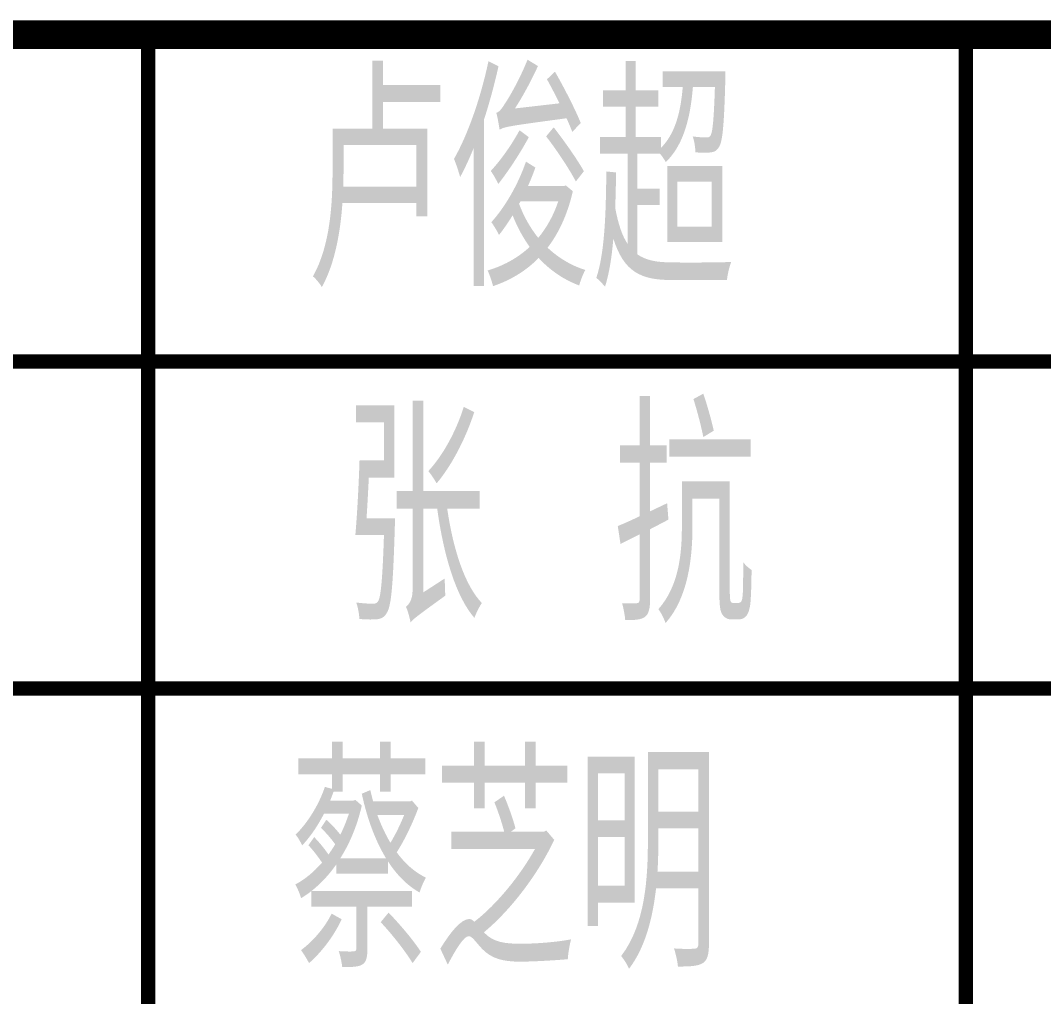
# Model space of a CAD drawing. Extents: x 1247970 to 1725648, y 860327 to 1277876.
# Drawn here: x 1378262 to 1380765, y 1046956 to 1049346 of the extents above; entities that cross this region are included whole.
import ezdxf

# ---------------------------------------------------------------- set-up
doc = ezdxf.new("R2010")
doc.units = 0
doc.header["$LTSCALE"] = 1000
doc.header["$MEASUREMENT"] = 0
doc.layers.get('0').update_dxf_attribs({"color": 254})
doc.layers.add('图框', color=140, linetype='Continuous')
doc.layers.add('图签文字', color=251, linetype='Continuous')
doc.styles.add('建筑图签-2', font='TXT.shx', dxfattribs={"width": 0.5, "bigfont": 'HZTXT.shx'})

# ---------------------------------------------------------------- blocks, each defined once
blk = doc.blocks.new('tq123')
at = {"layer": '图框'}
for points, const_width in [([(4.9, 13200.3), (-6995.1, 13200.3)], 70), ([(-6995.1, 13200.3), (4.9, 13200.3)], 70), ([(-4495.6, 6800.3), (-4495.1, 13200.3)], 35), ([(-2495.1, 6800.3), (-2495.1, 13200.3)], 35), ([(-6995.1, 12400.3), (4.9, 12400.3)], 35), ([(-6995.1, 11600.3), (4.9, 11600.3)], 35)]:
    blk.add_lwpolyline(points, dxfattribs=dict(at, const_width=const_width))
at = {"layer": '图签文字', "color": 7, "style": '建筑图签-2', "width": 0.7}
for s, p in [('卢俊超', (-4108.3, 12584.3)), ('张 抗', (-4019.2, 11764.3)), ('蔡芝明', (-4148, 10918.1))]:
    blk.add_text(s, height=500, dxfattribs=at).set_placement(p)

msp = doc.modelspace()

# ---------------------------------------------------------------- block references
msp.add_blockref('tq123', (1383069.8, 1036110.3))

doc.saveas('drawing.dxf')
